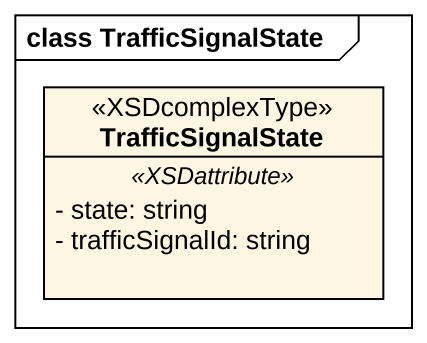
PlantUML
@startuml
mainframe class TrafficSignalState
hide circle
hide empty members
skinparam classAttributeIconSize 0
class TrafficSignalState <<XSDcomplexType>> {
  .. <<XSDattribute>> ..
  - state: string
  - trafficSignalId: string
}
@enduml
